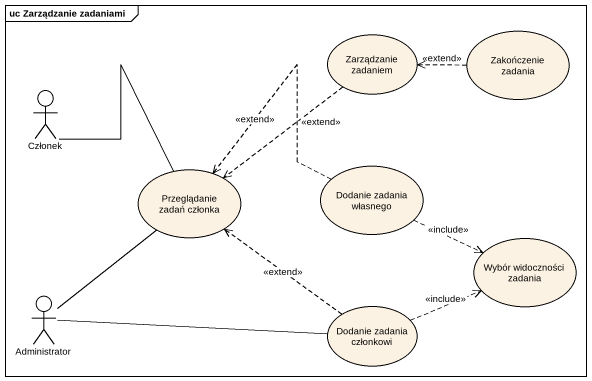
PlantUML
@startuml
mainframe uc Zarządzanie zadaniami
usecase "Zarządzanie zadaniem" as Zarządzanie_zadaniem
usecase "Zakończenie zadania" as Zakończenie_zadania
actor Członek
usecase "Przeglądanie zadań członka" as Przeglądanie_zadań_członka
usecase "Dodanie zadania własnego" as Dodanie_zadania_własnego
usecase "Wybór widoczności zadania" as Wybór_widoczności_zadania
actor Administrator
usecase "Dodanie zadania członkowi" as Dodanie_zadania_członkowi
Zarządzanie_zadaniem ..> Przeglądanie_zadań_członka : <<extend>>
Zakończenie_zadania .left.> Zarządzanie_zadaniem : <<extend>>
Członek -right- Przeglądanie_zadań_członka
Dodanie_zadania_własnego .left.> Przeglądanie_zadań_członka : <<extend>>
Dodanie_zadania_własnego .right.> Wybór_widoczności_zadania : <<include>>
Administrator -up- Przeglądanie_zadań_członka
Administrator -right- Dodanie_zadania_członkowi
Dodanie_zadania_członkowi .up.> Przeglądanie_zadań_członka : <<extend>>
Dodanie_zadania_członkowi .right.> Wybór_widoczności_zadania : <<include>>
@enduml
